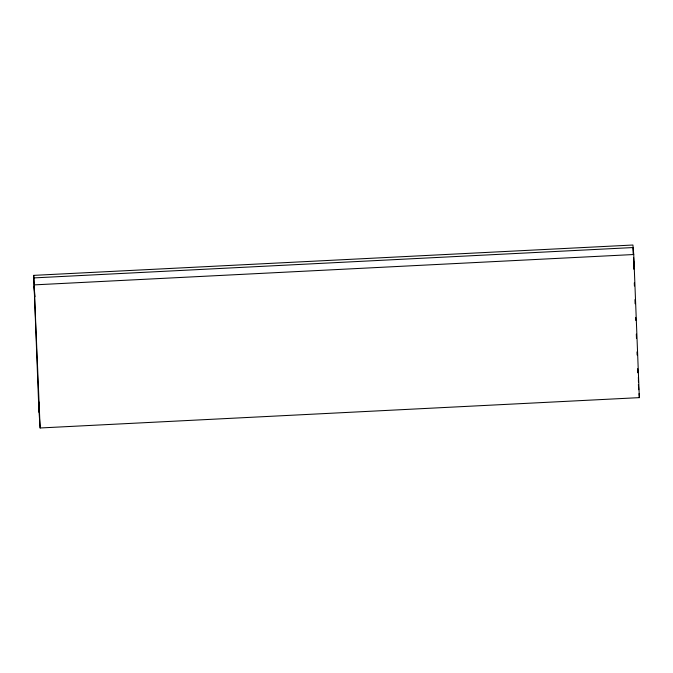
<?xml version="1.0" encoding="UTF-8"?>
<svg xmlns="http://www.w3.org/2000/svg" width="673" height="673" viewBox="0 0 673 673"><rect width="100%" height="100%" fill="white"/><g stroke="black" fill="none" stroke-linecap="round" stroke-linejoin="round"><path stroke-width="1.01" d="M33.709 275.366L38.815 408.385L40.136 427.978L639.35 397.634L633.739 254.52L632.923 245.022L33.709 275.366L40.136 427.978M33.978 277.899L633.192 247.546M34.525 284.864L633.739 254.52M638.088 372.497L638.004 371.664L637.979 372.262M639.039 393.646L639.35 397.634M638.374 380.615L638.534 382.348L638.374 377.242M638.736 389.751L638.391 384.476M633.613 257.599L633.991 266.542L633.621 260.973M632.948 248.329L633.15 253.553M633.646 266.113L633.764 269.25M634.303 282.845L634.42 285.983M634.959 299.586L635.119 303.767M635.657 317.37L635.775 320.508M636.313 334.102L636.473 338.292M637.003 351.886L637.129 355.024M637.659 368.627L637.827 372.808M34.247 286.21L34.777 296.894L34.247 286.21M38.79 402.008L39.32 412.692L38.79 402.008"/></g></svg>
